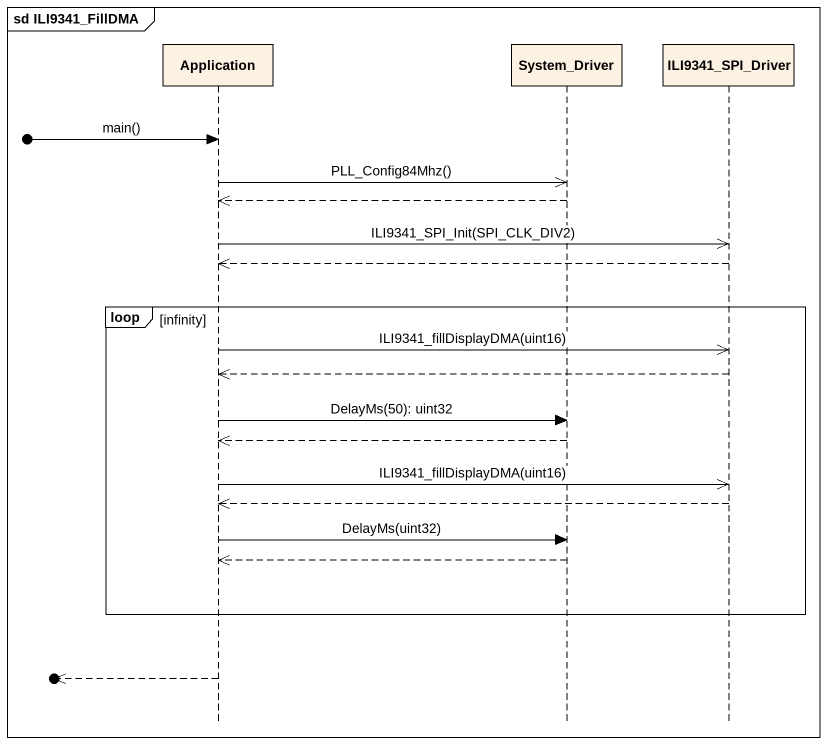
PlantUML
@startuml
mainframe sd ILI9341_FillDMA
hide footbox
participant Application
participant System_Driver
participant ILI9341_SPI_Driver

[o-> Application : main()
Application ->> System_Driver : PLL_Config84Mhz()
System_Driver -->> Application
Application ->> ILI9341_SPI_Driver : ILI9341_SPI_Init(SPI_CLK_DIV2)
ILI9341_SPI_Driver -->> Application
loop infinity
  Application ->> ILI9341_SPI_Driver : ILI9341_fillDisplayDMA(uint16)
  ILI9341_SPI_Driver -->> Application
  Application -> System_Driver : DelayMs(50): uint32
  System_Driver -->> Application
  Application ->> ILI9341_SPI_Driver : ILI9341_fillDisplayDMA(uint16)
  ILI9341_SPI_Driver -->> Application
  Application -> System_Driver : DelayMs(uint32)
  System_Driver -->> Application
end
[o<<-- Application
@enduml
